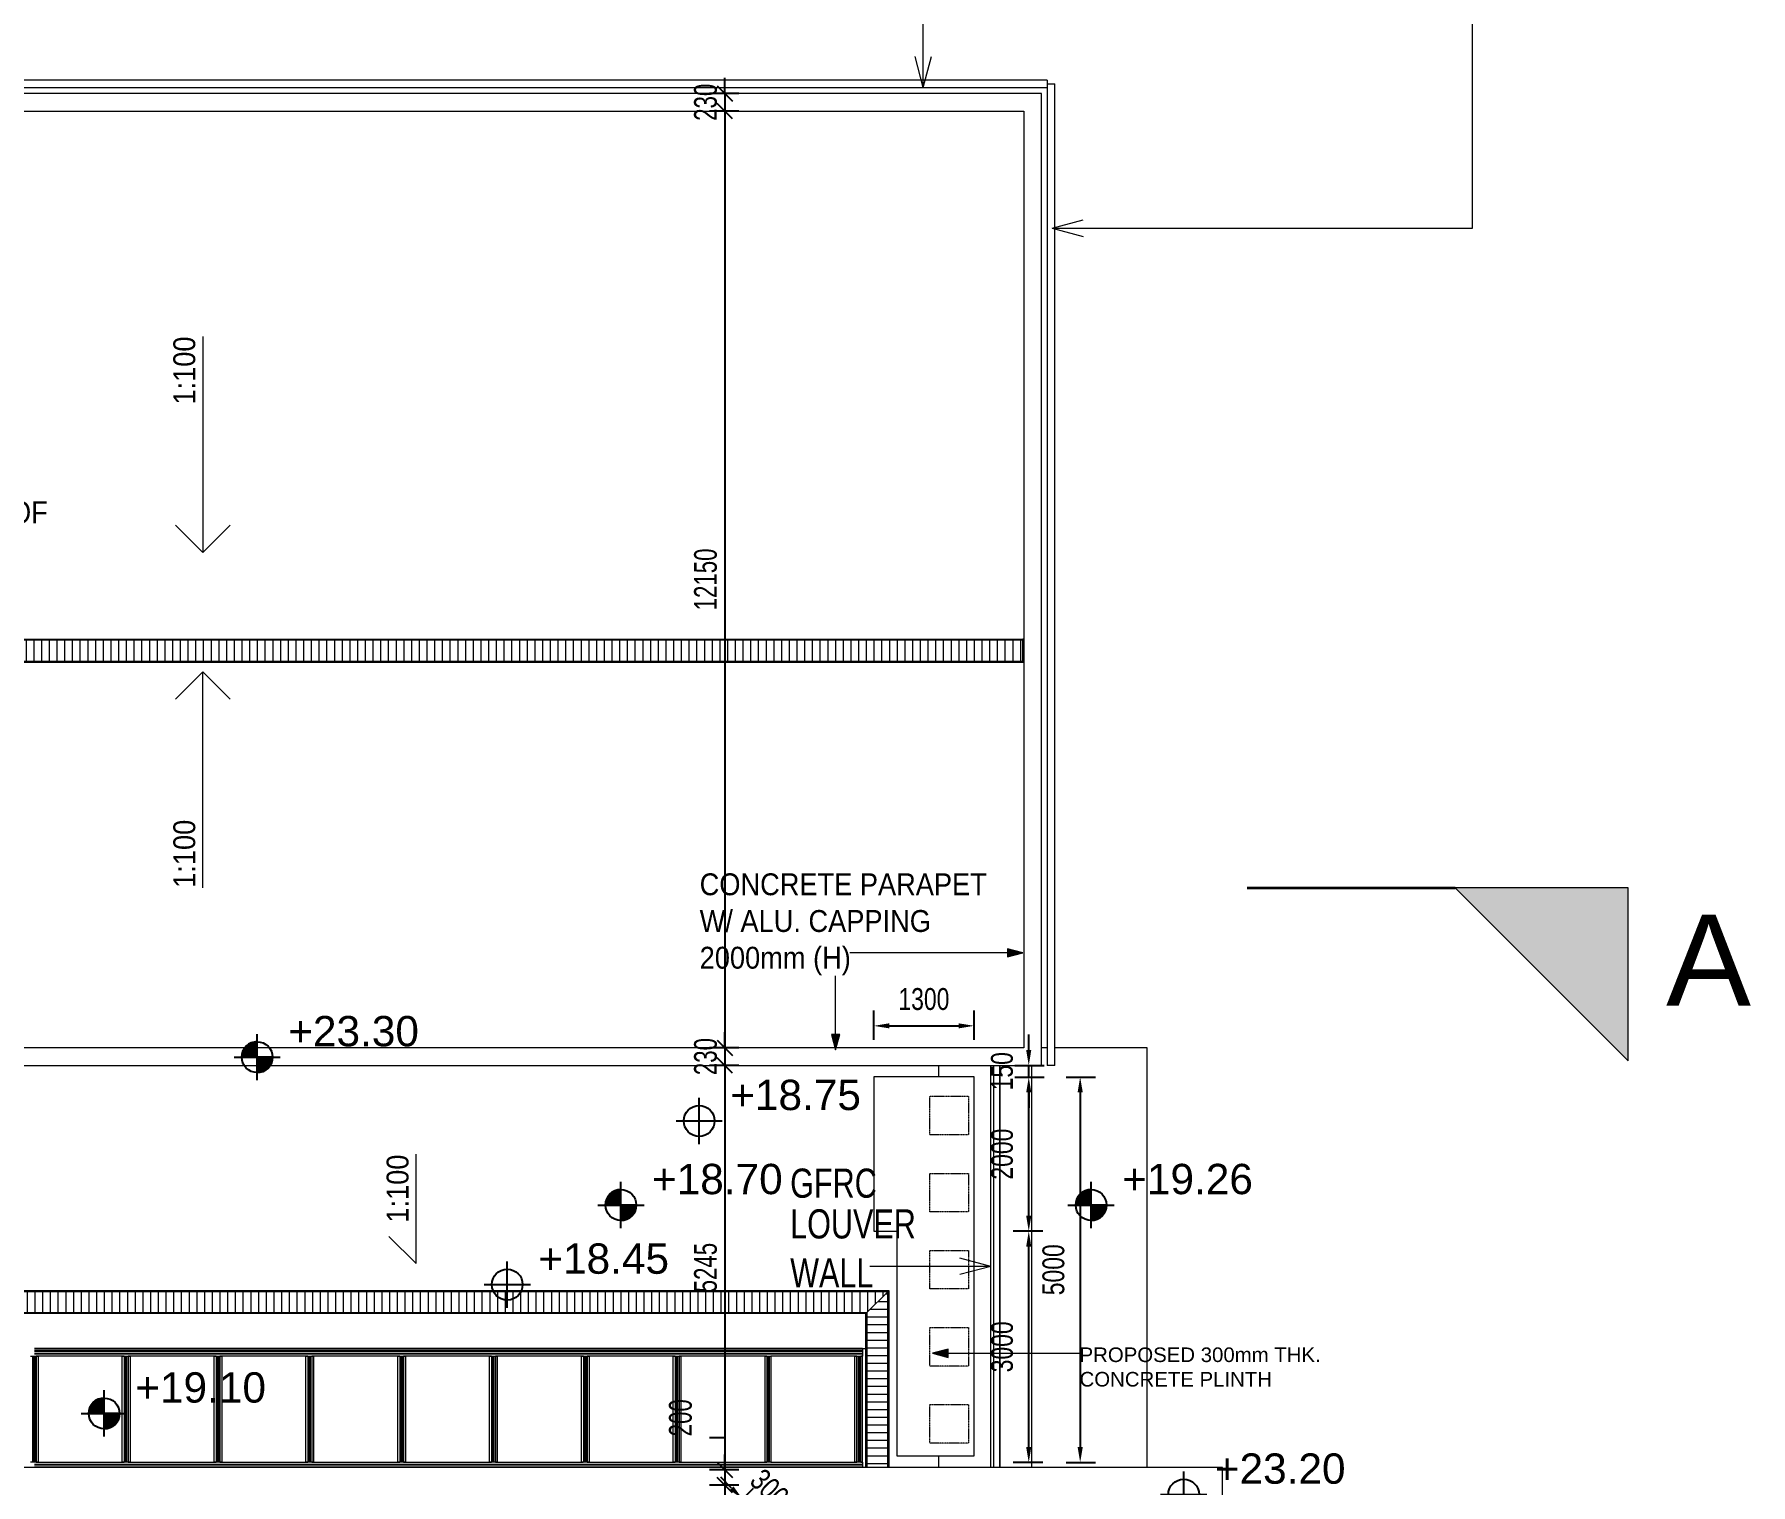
# Model space of a CAD drawing. Header units: millimetres. Extents: x 4021 to 183614, y -11746 to 71065.
# Drawn here: x 73404 to 95669, y 34139 to 52953 of the extents above; entities that cross this region are included whole.
import ezdxf

# ---------------------------------------------------------------- set-up
doc = ezdxf.new("R2010")
doc.units = ezdxf.units.MM
doc.linetypes.add('Hidden 0_6', pattern=[1.2, 0.6, -0.6])
for name, color, linetype, lineweight in [('A-ANNO-DIMS', 211, 'Continuous', 5), ('A-ANNO-NOTE', 131, 'Continuous', 25), ('A-DETL', 90, 'Continuous', 9), ('A-DETL-GENF', 92, 'Continuous', 20), ('A-DETL-THIN', 151, 'Continuous', 9), ('A-DETL-WIDE', 214, 'Continuous', 35), ('A-FLOR', 192, 'Continuous', 9), ('A-GLAZ-CURT', 52, 'Continuous', 20), ('A-GLAZ-CWMG', 51, 'Continuous', 20), ('G-ANNO-TEXT', 231, 'Continuous', 5), ('Q-CASE', 31, 'Continuous', 20), ('S-BEAM', 12, 'Continuous', 20)]:
    doc.layers.add(name, color=color, linetype=linetype, lineweight=lineweight)
doc.styles.add('Arial', font='arial.ttf', dxfattribs={"height": 393.413174})
doc.styles.add('Arial_1', font='arial.ttf', dxfattribs={"height": 1180.239521})
doc.styles.add('Arial_2', font='arial.ttf', dxfattribs={"width": 0.7, "height": 295.05988})
doc.styles.add('Swis721 BT_1', font='swiss.ttf', dxfattribs={"width": 0.89, "height": 283.821263})
doc.styles.add('Swis721 BT_3', font='swiss.ttf', dxfattribs={"width": 0.75, "height": 283.821263})
doc.styles.add('Swis721 BT_5', font='swiss.ttf', dxfattribs={"width": 0.75, "height": 378.428351})
doc.styles.add('Swis721 BT_6', font='swiss.ttf', dxfattribs={"height": 189.214176})
doc.dimstyles.new('DLN_1_5mm', dxfattribs={"dimscale": 304.8, "dimtxt": 300, "dimasz": 0.656168, "dimexe": 0.656168, "dimexo": 0.0625, "dimgap": 0.656168, "dimtad": 1, "dimdec": 0, "dimzin": 0, "dimdsep": 46, "dimtxsty": 'Swis721 BT_3', "dimsah": 1, "dimcen": 0.09, "dimadec": 0, "dimazin": 0, "dimtfac": 1, "dimtdec": 4, "dimtix": 1, "dimtmove": 0, "dimatfit": 3, "dimfxl": 0.656168, "dimfxlon": 1, "dimtvp": 1, "dimtolj": 1, "dimtzin": 0, "dimarcsym": 2})
doc.dimstyles.new('DLN_1_5mm__Left_Text_', dxfattribs={"dimscale": 304.8, "dimtxt": 300, "dimasz": 0.656168, "dimexe": 0.656168, "dimexo": 0.0625, "dimgap": 0.656168, "dimtad": 1, "dimdec": 0, "dimzin": 0, "dimdsep": 46, "dimtxsty": 'Swis721 BT_3', "dimsah": 1, "dimcen": 0.09, "dimadec": 0, "dimazin": 0, "dimtfac": 1, "dimtdec": 4, "dimtix": 1, "dimtmove": 0, "dimatfit": 3, "dimfxl": 0.656168, "dimfxlon": 1, "dimtvp": 1, "dimtolj": 1, "dimtzin": 0, "dimarcsym": 2})
doc.dimstyles.new('Linear_-_1_5mm_Arial', dxfattribs={"dimscale": 304.8, "dimtxt": 300, "dimasz": 0.656168, "dimexe": 0.656168, "dimexo": 0.0625, "dimgap": 0.328084, "dimtad": 1, "dimdec": 0, "dimzin": 0, "dimdsep": 46, "dimtxsty": 'Arial_2', "dimblk1": 'OBLIQUE', "dimblk2": 'OBLIQUE', "dimsah": 1, "dimcen": 0.09, "dimadec": 0, "dimazin": 0, "dimtfac": 1, "dimtdec": 4, "dimtix": 1, "dimtmove": 0, "dimatfit": 3, "dimfxl": 0.656168, "dimfxlon": 1, "dimtvp": 1, "dimtolj": 1, "dimtzin": 0, "dimarcsym": 2})
doc.dimstyles.new('Linear_-_1_5mm_Arial_3', dxfattribs={"dimscale": 304.8, "dimtxt": 300, "dimasz": 0.656168, "dimexe": 0.656168, "dimexo": 0.0625, "dimgap": 0.328084, "dimtad": 1, "dimdec": 0, "dimzin": 0, "dimdsep": 46, "dimtxsty": 'Arial_2', "dimblk1": 'OBLIQUE', "dimblk2": 'OBLIQUE', "dimsah": 1, "dimcen": 0.09, "dimadec": 0, "dimazin": 0, "dimtfac": 1, "dimtdec": 4, "dimtix": 1, "dimtmove": 1, "dimatfit": 3, "dimfxl": 0.656168, "dimfxlon": 1, "dimtvp": 1, "dimtolj": 1, "dimtzin": 0, "dimarcsym": 2})

# ---------------------------------------------------------------- blocks, each defined once
blk = doc.blocks.new('System Panel - _DLN__12_12mm laminated clear glass 3-12654482-Copy of COLOUR_R_F')
at = {"layer": 'A-GLAZ-CURT', "lineweight": 15}
for p, q in [((84049, 35807), (82958, 35807)), ((84049, 34432), (84049, 35807)), ((82958, 34432), (84049, 34432))]:
    blk.add_line(p, q, dxfattribs=at)
blk = doc.blocks.new('Rectangular Mullion - DLN_FRAME-11282504-Copy of COLOUR_R_F')
at = {"layer": 'A-GLAZ-CWMG', "lineweight": 15}
for p, q in [((81742, 34407), (82933, 34407)), ((82933, 34392), (81742, 34392)), ((81742, 34372), (82933, 34372)), ((81767, 34432), (81792, 34432)), ((82883, 34432), (82908, 34432))]:
    blk.add_line(p, q, dxfattribs=at)
blk = doc.blocks.new('Rectangular Mullion - DLN_FRAME-11282505-Copy of COLOUR_R_F')
at = {"layer": 'A-GLAZ-CWMG', "lineweight": 15}
for p, q in [((82933, 34407), (82949, 34407)), ((82949, 34392), (82933, 34392)), ((82933, 34372), (82949, 34372))]:
    blk.add_line(p, q, dxfattribs=at)
blk = doc.blocks.new('Rectangular Mullion - DLN_FRAME-13310545-Copy of COLOUR_R_F')
at = {"layer": 'A-GLAZ-CWMG', "lineweight": 15}
for p, q in [((84049, 35807), (84074, 35807)), ((84074, 35807), (84089, 35807)), ((84074, 34432), (84074, 35807)), ((84089, 35807), (84109, 35807)), ((84089, 35807), (84089, 34432)), ((84109, 35807), (84124, 35807)), ((84109, 34432), (84109, 35807)), ((84124, 35807), (84149, 35807)), ((84124, 34432), (84124, 35807)), ((84149, 34432), (84149, 35807)), ((84074, 34432), (84049, 34432)), ((84089, 34432), (84074, 34432)), ((84109, 34432), (84089, 34432)), ((84124, 34432), (84109, 34432)), ((84149, 34432), (84124, 34432))]:
    blk.add_line(p, q, dxfattribs=at)
blk = doc.blocks.new('Rectangular Mullion - DLN_FRAME-13310546-Copy of COLOUR_R_F')
at = {"layer": 'A-GLAZ-CWMG', "lineweight": 15}
for p, q in [((82949, 34407), (84149, 34407)), ((84149, 34392), (82949, 34392)), ((82949, 34372), (84149, 34372)), ((84049, 34432), (84074, 34432)), ((84124, 34432), (84149, 34432)), ((84149, 34432), (84149, 34407)), ((84149, 34407), (84149, 34392)), ((84149, 34392), (84149, 34372)), ((84149, 34372), (84149, 34362))]:
    blk.add_line(p, q, dxfattribs=at)
blk = doc.blocks.new('Rectangular Mullion - DLN_FRAME-V1-Copy of COLOUR_R_F')
at = {"layer": 'A-GLAZ-CWMG', "lineweight": 15}
for p, q in [((80551, 35907), (79360, 35907)), ((80551, 35882), (79360, 35882)), ((80551, 35867), (79360, 35867)), ((79360, 35847), (80551, 35847)), ((80551, 35832), (79360, 35832)), ((79410, 35807), (79385, 35807)), ((80526, 35807), (80501, 35807))]:
    blk.add_line(p, q, dxfattribs=at)
blk = doc.blocks.new('Rectangular Mullion - DLN_FRAME-11282508-Copy of COLOUR_R_F')
at = {"layer": 'A-GLAZ-CWMG', "lineweight": 15}
for p, q in [((82949, 35907), (82933, 35907)), ((82949, 35882), (82933, 35882)), ((82949, 35867), (82933, 35867)), ((82933, 35847), (82949, 35847)), ((82949, 35832), (82933, 35832))]:
    blk.add_line(p, q, dxfattribs=at)
blk = doc.blocks.new('Rectangular Mullion - DLN_FRAME-13310544-Copy of COLOUR_R_F')
at = {"layer": 'A-GLAZ-CWMG', "lineweight": 15}
for p, q in [((84149, 35907), (82949, 35907)), ((84149, 35882), (82949, 35882)), ((84149, 35867), (82949, 35867)), ((84149, 35907), (84149, 35882)), ((84149, 35882), (84149, 35867)), ((84149, 35867), (84149, 35847)), ((82949, 35847), (84149, 35847)), ((84149, 35832), (82949, 35832)), ((84074, 35807), (84049, 35807)), ((84149, 35807), (84124, 35807)), ((84149, 35847), (84149, 35832)), ((84149, 35832), (84149, 35807))]:
    blk.add_line(p, q, dxfattribs=at)
blk = doc.blocks.new('System Panel - _DLN__12_12mm laminated clear glass 3-12654484-Copy of COLOUR_R_F')
at = {"layer": 'A-GLAZ-CURT', "lineweight": 15}
for p, q in [((82883, 35807), (81792, 35807)), ((81792, 35807), (81792, 34432)), ((82883, 34432), (82883, 35807)), ((81792, 34432), (82883, 34432))]:
    blk.add_line(p, q, dxfattribs=at)
blk = doc.blocks.new('Rectangular Mullion - DLN_FRAME-12654481-Copy of COLOUR_R_F')
at = {"layer": 'A-GLAZ-CWMG', "lineweight": 15}
for p, q in [((81692, 35807), (81717, 35807)), ((81717, 35807), (81732, 35807)), ((81717, 35807), (81717, 34432)), ((81732, 35807), (81752, 35807)), ((81732, 35807), (81732, 34432)), ((81752, 35807), (81767, 35807)), ((81752, 34432), (81752, 35807)), ((81767, 35807), (81792, 35807)), ((81767, 35807), (81767, 34432)), ((81717, 34432), (81692, 34432)), ((81732, 34432), (81717, 34432)), ((81752, 34432), (81732, 34432)), ((81767, 34432), (81752, 34432)), ((81792, 34432), (81767, 34432))]:
    blk.add_line(p, q, dxfattribs=at)
blk = doc.blocks.new('Rectangular Mullion - DLN_FRAME-V2-Copy of COLOUR_R_F')
at = {"layer": 'A-GLAZ-CWMG', "lineweight": 15}
for p, q in [((82883, 35807), (82908, 35807)), ((82908, 35807), (82923, 35807)), ((82908, 35807), (82908, 34432)), ((82923, 35807), (82943, 35807)), ((82923, 35807), (82923, 34432)), ((82943, 35807), (82958, 35807)), ((82943, 34432), (82943, 35807)), ((82958, 35807), (82958, 34432)), ((82908, 34432), (82883, 34432)), ((82923, 34432), (82908, 34432)), ((82943, 34432), (82923, 34432)), ((82958, 34432), (82943, 34432))]:
    blk.add_line(p, q, dxfattribs=at)
blk = doc.blocks.new('DLN-Surface Channel-L1 - 300x200 _WD_-16641021-Copy of COLOUR_R_F')
at = {"layer": 'Q-CASE', "lineweight": 9}
h = blk.add_hatch(dxfattribs=at)
h.set_pattern_fill('FP_1', color=256, style=0, pattern_type=2)
h.set_pattern_definition([(270, (15, 0), (-100, -6e-15), [])])
h.paths.add_polyline_path([(-20290, 15), (15, 15), (285, 285), (-20290, 285)], flags=0)
h = blk.add_hatch(dxfattribs=at)
h.set_pattern_fill('FP_2', color=256, style=0, pattern_type=2)
h.set_pattern_definition([(0, (0, -85), (0, -100), [])])
h.paths.add_polyline_path([(285, -1995), (285, 285), (15, 15), (15, -1995)], flags=0)
at = {"layer": 'Q-CASE'}
for p, q in [((-20290, 300), (-20300, 300)), ((-20290, 300), (-20290, 0)), ((-20290, 290), (-20290, 300)), ((-20290, 300), (300, 300)), ((-20290, 290), (290, 290)), ((285, 285), (-20290, 285)), ((-20290, 285), (-20290, 15)), ((15, 15), (285, 285)), ((285, 285), (15, 15)), ((285, -1995), (285, 285)), ((290, 290), (290, -1995)), ((300, -1995), (300, 300)), ((-20300, 0), (-20290, 0)), ((-20290, 15), (15, 15)), ((-20290, 0), (-20290, 10)), ((-20290, 10), (10, 10)), ((0, 0), (-20290, 0)), ((0, -1995), (0, 0)), ((10, -1995), (10, 10)), ((15, 15), (15, -1995))]:
    blk.add_line(p, q, dxfattribs=at)
blk = doc.blocks.new('DLN-Surface Channel-S1 - 300x150 _WD_-10711974-Copy of COLOUR_R_F')
at = {"layer": 'Q-CASE', "lineweight": 9}
h = blk.add_hatch(dxfattribs=at)
h.set_pattern_fill('FP_3', color=256, style=0, pattern_type=2)
h.set_pattern_definition([(270, (0, 609.6), (100, 6e-15), [])])
h.paths.add_polyline_path([(-11440, -135), (11440, -135), (11440, 135), (-11440, 135)], flags=0)
at = {"layer": 'Q-CASE'}
for p, q in [((-11440, 150), (11440, 150)), ((-11440, 140), (11440, 140)), ((11440, 135), (-11440, 135)), ((11440, -150), (11440, 150)), ((11450, 150), (11440, 150)), ((11440, 150), (11440, 140)), ((11440, 135), (11440, -135)), ((-11440, -135), (11440, -135)), ((11440, -140), (-11440, -140)), ((-11440, -150), (11440, -150)), ((11440, -140), (11440, -150)), ((11440, -150), (11450, -150))]:
    blk.add_line(p, q, dxfattribs=at)
blk = doc.blocks.new('CISC HS Pipe Shapes - HA 98x4_8-12447837-Copy of COLOUR_R_F')
at = {"layer": 'S-BEAM'}
for p, q in [((11677.7, 49), (-11727, 49)), ((11677.7, 49), (11677.7, -49)), ((-11727, -49), (11677.7, -49))]:
    blk.add_line(p, q, dxfattribs=at)
blk = doc.blocks.new('CISC HS Pipe Shapes - HA 98x4_8-12447809-Copy of COLOUR_R_F')
at = {"layer": 'S-BEAM'}
for p, q in [((6367, 49), (-6367, 49)), ((-6367, -49), (-6367, 49)), ((6367, 49), (6367, -49)), ((-6367, -49), (6367, -49))]:
    blk.add_line(p, q, dxfattribs=at)
blk = doc.blocks.new('Rectangular Mullion - DLN_8 x 75mm _WD_-12654422-Copy of COLOUR_R_F')
at = {"layer": 'A-GLAZ-CWMG'}
for p, q in [((85852, 34362), (85852, 39577)), ((85927, 39577), (85927, 34362))]:
    blk.add_line(p, q, dxfattribs=at)
blk = doc.blocks.new('Rectangular Mullion - EW3b-12654424-Copy of COLOUR_R_F')
at = {"layer": 'A-GLAZ-CWMG'}
for p, q in [((85807, 39577), (85807, 34362)), ((85927, 34362), (85927, 39577))]:
    blk.add_line(p, q, dxfattribs=at)
blk = doc.blocks.new('DLN_Slab Level Mark - FFL-2mm_Type 2-2670450-Copy of COLOUR_R_F')
at = {"layer": 'A-ANNO-NOTE', "lineweight": 5}
h = blk.add_hatch(color=256, dxfattribs=at)
edge = h.paths.add_edge_path(flags=0)
edge.add_arc((0, 0), 1, 180, 270, ccw=False)
edge.add_line((-1, 0), (0, 0))
edge.add_line((0, 0), (0, -1))
h = blk.add_hatch(color=256, dxfattribs=at)
edge = h.paths.add_edge_path(flags=0)
edge.add_arc((0, 0), 1, 0, 90, ccw=False)
edge.add_line((1, 0), (0, 0))
edge.add_line((0, 0), (0, 1))
at = {"layer": 'A-ANNO-NOTE'}
for p, q in [((0, 1.5), (0, -1.5)), ((0, 0), (-1, 0)), ((0, 1), (0, 0)), ((0, -1), (0, 0)), ((0, 0), (1, 0)), ((-1.5, 0), (1.5, 0))]:
    blk.add_line(p, q, dxfattribs=at)
blk.add_circle((0, 0), 1, dxfattribs=at)
for start, end in [(180, 270), (360, 90)]:
    blk.add_arc((0, 0), 1, start, end, dxfattribs=at)
blk = doc.blocks.new('DLN_Slab Level Mark - SSL-2mm_Type 2-2670448-Copy of COLOUR_R_F')
at = {"layer": 'A-ANNO-NOTE'}
for p, q in [((0, 1.5), (0, -1.5)), ((-1.5, 0), (1.5, 0))]:
    blk.add_line(p, q, dxfattribs=at)
blk.add_circle((0, 0), 1, dxfattribs=at)
blk = doc.blocks.new('_Oblique')
at = {"color": 0, "linetype": 'ByBlock', "lineweight": -2}
blk.add_line((-0.5, -0.5), (0.5, 0.5), dxfattribs=at)
blk = doc.blocks.new('DIMBLOCK58-Copy of COLOUR_R_F')
at = {"layer": 'A-ANNO-DIMS', "color": 0, "lineweight": -2, "transparency": 16777216}
for p, q in [((82363, 52187), (82363, 52387)), ((82544, 52187), (82163, 52187)), ((82363, 52187), (82363, 51957)), ((82544, 51957), (82163, 51957)), ((82363, 51957), (82363, 51757))]:
    blk.add_line(p, q, dxfattribs=at)
at = {"layer": 'Defpoints', "color": 0, "transparency": 16777216}
for p in [(82563, 52187), (82363, 51957), (82563, 51957)]:
    blk.add_point(p, dxfattribs=at)
at = {"layer": 'A-ANNO-DIMS', "color": 0, "lineweight": -2, "transparency": 16777216, "xscale": 200, "yscale": 200, "zscale": 200}
for p, rotation in [((82363, 52187), 270), ((82363, 51957), 90)]:
    blk.add_blockref('_Oblique', p, dxfattribs=dict(at, rotation=rotation))
at = {"layer": 'A-ANNO-DIMS', "color": 0, "transparency": 16777216, "insert": (82112, 52072), "char_height": 295.1, "width": 564.92, "attachment_point": 5, "rotation": 90, "style": 'Arial_2'}
blk.add_mtext('\\A1;230', dxfattribs=at)
blk = doc.blocks.new('DIMBLOCK59-Copy of COLOUR_R_F')
at = {"layer": 'A-ANNO-DIMS', "color": 0, "lineweight": -2, "transparency": 16777216}
for p, q in [((82544, 51957), (82163, 51957)), ((82363, 51957), (82363, 39807)), ((82544, 39807), (82163, 39807))]:
    blk.add_line(p, q, dxfattribs=at)
at = {"layer": 'Defpoints', "color": 0, "transparency": 16777216}
for p in [(82563, 51957), (82363, 39807), (82563, 39807)]:
    blk.add_point(p, dxfattribs=at)
at = {"layer": 'A-ANNO-DIMS', "color": 0, "lineweight": -2, "transparency": 16777216, "xscale": 200, "yscale": 200, "zscale": 200}
for p, rotation in [((82363, 51957), 90), ((82363, 39807), 270)]:
    blk.add_blockref('_Oblique', p, dxfattribs=dict(at, rotation=rotation))
at = {"layer": 'A-ANNO-DIMS', "color": 0, "transparency": 16777216, "insert": (82112, 45882), "char_height": 295.1, "width": 941.54, "attachment_point": 5, "rotation": 90, "style": 'Arial_2'}
blk.add_mtext('\\A1;12150', dxfattribs=at)
blk = doc.blocks.new('DIMBLOCK60-Copy of COLOUR_R_F')
at = {"layer": 'A-ANNO-DIMS', "color": 0, "lineweight": -2, "transparency": 16777216}
for p, q in [((82363, 39807), (82363, 40007)), ((82544, 39807), (82163, 39807)), ((82363, 39807), (82363, 39577)), ((82544, 39577), (82163, 39577)), ((82363, 39577), (82363, 39377))]:
    blk.add_line(p, q, dxfattribs=at)
at = {"layer": 'Defpoints', "color": 0, "transparency": 16777216}
for p in [(82563, 39807), (82363, 39577), (82563, 39577)]:
    blk.add_point(p, dxfattribs=at)
at = {"layer": 'A-ANNO-DIMS', "color": 0, "lineweight": -2, "transparency": 16777216, "xscale": 200, "yscale": 200, "zscale": 200}
for p, rotation in [((82363, 39807), 270), ((82363, 39577), 90)]:
    blk.add_blockref('_Oblique', p, dxfattribs=dict(at, rotation=rotation))
at = {"layer": 'A-ANNO-DIMS', "color": 0, "transparency": 16777216, "insert": (82112, 39692), "char_height": 295.1, "width": 564.92, "attachment_point": 5, "rotation": 90, "style": 'Arial_2'}
blk.add_mtext('\\A1;230', dxfattribs=at)
blk = doc.blocks.new('DIMBLOCK61-Copy of COLOUR_R_F')
at = {"layer": 'A-ANNO-DIMS', "color": 0, "lineweight": -2, "transparency": 16777216}
for p, q in [((82544, 39577), (82163, 39577)), ((82363, 39577), (82363, 34332)), ((82544, 34332), (82163, 34332))]:
    blk.add_line(p, q, dxfattribs=at)
at = {"layer": 'Defpoints', "color": 0, "transparency": 16777216}
for p in [(82563, 39577), (82363, 34332), (82563, 34332)]:
    blk.add_point(p, dxfattribs=at)
at = {"layer": 'A-ANNO-DIMS', "color": 0, "lineweight": -2, "transparency": 16777216, "xscale": 200, "yscale": 200, "zscale": 200}
for p, rotation in [((82363, 39577), 90), ((82363, 34332), 270)]:
    blk.add_blockref('_Oblique', p, dxfattribs=dict(at, rotation=rotation))
at = {"layer": 'A-ANNO-DIMS', "color": 0, "transparency": 16777216, "insert": (82112, 36955), "char_height": 295.1, "width": 753.23, "attachment_point": 5, "rotation": 90, "style": 'Arial_2'}
blk.add_mtext('\\A1;5245', dxfattribs=at)
blk = doc.blocks.new('DIMBLOCK62-Copy of COLOUR_R_F')
at = {"layer": 'A-ANNO-DIMS', "color": 0, "lineweight": -2, "transparency": 16777216}
for p, q in [((82163, 34752), (82363, 34752)), ((82363, 34752), (82363, 34732)), ((82363, 34332), (82363, 34532)), ((82544, 34332), (82163, 34332)), ((82363, 34332), (82363, 34132)), ((82544, 34132), (82163, 34132)), ((82363, 34132), (82363, 33932))]:
    blk.add_line(p, q, dxfattribs=at)
at = {"layer": 'Defpoints', "color": 0, "transparency": 16777216}
for p in [(82563, 34332), (82363, 34132), (82563, 34132)]:
    blk.add_point(p, dxfattribs=at)
at = {"layer": 'A-ANNO-DIMS', "color": 0, "lineweight": -2, "transparency": 16777216, "xscale": 200, "yscale": 200, "zscale": 200}
for p, rotation in [((82363, 34332), 270), ((82363, 34132), 90)]:
    blk.add_blockref('_Oblique', p, dxfattribs=dict(at, rotation=rotation))
at = {"layer": 'A-ANNO-DIMS', "color": 0, "transparency": 16777216, "insert": (81637, 34766), "char_height": 295.1, "width": 564.92, "attachment_point": 1, "rotation": 90, "line_spacing_factor": 0.938532, "style": 'Arial_2'}
blk.add_mtext('\\A1;200', dxfattribs=at)
blk = doc.blocks.new('DIMBLOCK63-Copy of COLOUR_R_F')
at = {"layer": 'A-ANNO-DIMS', "color": 0, "lineweight": -2, "transparency": 16777216}
for p, q in [((82544, 34132), (82163, 34132)), ((82363, 34132), (82363, 7907)), ((82544, 7907), (82163, 7907))]:
    blk.add_line(p, q, dxfattribs=at)
at = {"layer": 'Defpoints', "color": 0, "transparency": 16777216}
for p in [(82563, 34132), (82363, 7907), (82563, 7907)]:
    blk.add_point(p, dxfattribs=at)
at = {"layer": 'A-ANNO-DIMS', "color": 0, "lineweight": -2, "transparency": 16777216, "xscale": 200, "yscale": 200, "zscale": 200}
for p, rotation in [((82363, 34132), 90), ((82363, 7907), 270)]:
    blk.add_blockref('_Oblique', p, dxfattribs=dict(at, rotation=rotation))
at = {"layer": 'A-ANNO-DIMS', "color": 0, "transparency": 16777216, "insert": (82112, 21020), "char_height": 295.1, "width": 941.54, "attachment_point": 5, "rotation": 90, "style": 'Arial_2'}
blk.add_mtext('\\A1;26225', dxfattribs=at)
blk = doc.blocks.new('DIMBLOCK98-Copy of COLOUR_R_F')
at = {"layer": 'A-ANNO-DIMS', "color": 0, "lineweight": -2, "transparency": 16777216}
for p, q in [((82449, 34095), (82308, 34236)), ((82463, 33825), (82732, 34095)), ((82803, 33741), (82591, 33953)), ((82675, 33613), (82944, 33883)), ((82944, 33600), (83086, 33458))]:
    blk.add_line(p, q, dxfattribs=at)
at = {"layer": 'A-ANNO-DIMS', "color": 0, "transparency": 16777216}
for points in [[(82473, 34118), (82426, 34071), (82591, 33953)], [(82968, 33623), (82921, 33576), (82803, 33741)]]:
    blk.add_solid(points, dxfattribs=at)
at = {"layer": 'Defpoints', "color": 0, "transparency": 16777216}
for p in [(82591, 33953), (82449, 33812), (82662, 33600)]:
    blk.add_point(p, dxfattribs=at)
at = {"layer": 'A-ANNO-DIMS', "color": 0, "transparency": 16777216, "insert": (82942, 34092), "char_height": 283.8, "width": 565.71, "attachment_point": 5, "rotation": 315, "style": 'Swis721 BT_3'}
blk.add_mtext('\\A1;300', dxfattribs=at)
blk = doc.blocks.new('DIMBLOCK135-Copy of COLOUR_R_F')
at = {"layer": 'A-ANNO-DIMS', "color": 0, "lineweight": -2, "transparency": 16777216}
for p, q in [((84294, 39910), (84294, 40291)), ((84494, 40091), (85394, 40091)), ((85594, 39910), (85594, 40291))]:
    blk.add_line(p, q, dxfattribs=at)
at = {"layer": 'A-ANNO-DIMS', "color": 0, "transparency": 16777216}
for points in [[(84494, 40124), (84494, 40058), (84294, 40091)], [(85394, 40124), (85394, 40058), (85594, 40091)]]:
    blk.add_solid(points, dxfattribs=at)
at = {"layer": 'Defpoints', "color": 0, "transparency": 16777216}
for p in [(85594, 40091), (84294, 39891), (85594, 39891)]:
    blk.add_point(p, dxfattribs=at)
at = {"layer": 'A-ANNO-DIMS', "color": 0, "transparency": 16777216, "insert": (84944, 40437), "char_height": 283.8, "width": 754.29, "attachment_point": 5, "style": 'Swis721 BT_3'}
blk.add_mtext('\\A1;1300', dxfattribs=at)
blk = doc.blocks.new('DIMBLOCK136-Copy of COLOUR_R_F')
at = {"layer": 'A-ANNO-DIMS', "color": 0, "lineweight": -2, "transparency": 16777216}
for p, q in [((86485, 37427), (86104, 37427)), ((86304, 34627), (86304, 37227)), ((86485, 34427), (86104, 34427))]:
    blk.add_line(p, q, dxfattribs=at)
at = {"layer": 'A-ANNO-DIMS', "color": 0, "transparency": 16777216}
for points in [[(86271, 37227), (86337, 37227), (86304, 37427)], [(86271, 34627), (86337, 34627), (86304, 34427)]]:
    blk.add_solid(points, dxfattribs=at)
at = {"layer": 'Defpoints', "color": 0, "transparency": 16777216}
for p in [(86304, 37427), (86504, 37427), (86504, 34427)]:
    blk.add_point(p, dxfattribs=at)
at = {"layer": 'A-ANNO-DIMS', "color": 0, "transparency": 16777216, "insert": (85958, 35927), "char_height": 283.8, "width": 754.29, "attachment_point": 5, "rotation": 90, "style": 'Swis721 BT_3'}
blk.add_mtext('\\A1;3000', dxfattribs=at)
blk = doc.blocks.new('DIMBLOCK137-Copy of COLOUR_R_F')
at = {"layer": 'A-ANNO-DIMS', "color": 0, "lineweight": -2, "transparency": 16777216}
for p, q in [((86123, 39427), (86504, 39427)), ((86304, 37627), (86304, 39227)), ((86485, 37427), (86104, 37427))]:
    blk.add_line(p, q, dxfattribs=at)
at = {"layer": 'A-ANNO-DIMS', "color": 0, "transparency": 16777216}
for points in [[(86271, 39227), (86337, 39227), (86304, 39427)], [(86271, 37627), (86337, 37627), (86304, 37427)]]:
    blk.add_solid(points, dxfattribs=at)
at = {"layer": 'Defpoints', "color": 0, "transparency": 16777216}
for p in [(86104, 39427), (86304, 39427), (86504, 37427)]:
    blk.add_point(p, dxfattribs=at)
at = {"layer": 'A-ANNO-DIMS', "color": 0, "transparency": 16777216, "insert": (85958, 38427), "char_height": 283.8, "width": 754.29, "attachment_point": 5, "rotation": 90, "style": 'Swis721 BT_3'}
blk.add_mtext('\\A1;2000', dxfattribs=at)
blk = doc.blocks.new('DIMBLOCK138-Copy of COLOUR_R_F')
at = {"layer": 'A-ANNO-DIMS', "color": 0, "lineweight": -2, "transparency": 16777216}
for p, q in [((86304, 39777), (86304, 39977)), ((86123, 39577), (86504, 39577)), ((86123, 39427), (86504, 39427)), ((86304, 39427), (86304, 39577)), ((86304, 39227), (86304, 39027))]:
    blk.add_line(p, q, dxfattribs=at)
at = {"layer": 'A-ANNO-DIMS', "color": 0, "transparency": 16777216}
for points in [[(86271, 39777), (86337, 39777), (86304, 39577)], [(86271, 39227), (86337, 39227), (86304, 39427)]]:
    blk.add_solid(points, dxfattribs=at)
at = {"layer": 'Defpoints', "color": 0, "transparency": 16777216}
for p in [(86104, 39577), (86104, 39427), (86304, 39577)]:
    blk.add_point(p, dxfattribs=at)
at = {"layer": 'A-ANNO-DIMS', "color": 0, "transparency": 16777216, "insert": (85958, 39502), "char_height": 283.8, "width": 565.71, "attachment_point": 5, "rotation": 90, "style": 'Swis721 BT_3'}
blk.add_mtext('\\A1;150', dxfattribs=at)
blk = doc.blocks.new('DIMBLOCK139-Copy of COLOUR_R_F')
at = {"layer": 'A-ANNO-DIMS', "color": 0, "lineweight": -2, "transparency": 16777216}
for p, q in [((86790, 39427), (87171, 39427)), ((86971, 39227), (86971, 34627)), ((86790, 34427), (87171, 34427))]:
    blk.add_line(p, q, dxfattribs=at)
at = {"layer": 'A-ANNO-DIMS', "color": 0, "transparency": 16777216}
for points in [[(86938, 39227), (87005, 39227), (86971, 39427)], [(86938, 34627), (87005, 34627), (86971, 34427)]]:
    blk.add_solid(points, dxfattribs=at)
at = {"layer": 'Defpoints', "color": 0, "transparency": 16777216}
for p in [(86771, 39427), (86771, 34427), (86971, 34427)]:
    blk.add_point(p, dxfattribs=at)
at = {"layer": 'A-ANNO-DIMS', "color": 0, "transparency": 16777216, "insert": (86625, 36927), "char_height": 283.8, "width": 754.29, "attachment_point": 5, "rotation": 90, "style": 'Swis721 BT_3'}
blk.add_mtext('\\A1;5000', dxfattribs=at)

msp = doc.modelspace()

# ---------------------------------------------------------------- hatches: boundary and pattern name
at = {"layer": 'A-DETL-GENF'}
h = msp.add_hatch(color=7, dxfattribs=at)
h.paths.add_polyline_path([(63966.4, -544), (61723, 1699.3), (61723, -544), (62930, -544)], flags=0)
h.paths.add_polyline_path([(94079.9, 12764.6), (94079.9, 15008), (91836.6, 15008)], flags=0)
h.paths.add_polyline_path([(28598.7, 12764.6), (30842, 15008), (28598.7, 15008)], flags=0)
h.paths.add_polyline_path([(94079.9, 39639.1), (94079.9, 41882.5), (91836.6, 41882.5)], flags=0)
h.paths.add_polyline_path([(28598.7, 39639.1), (30842, 41882.5), (28598.7, 41882.5)], flags=0)
h.paths.add_polyline_path([(61723, 52831), (63966.4, 55074.4), (61723, 55074.4)], flags=0)
at = {"layer": 'G-ANNO-TEXT'}
for points in [[(86227.7, 41037.9), (86027.7, 41091.4), (86027.7, 40984.3)], [(83799.1, 39777.8), (83852.7, 39977.8), (83745.5, 39977.8)], [(85057.1, 35843.7), (85257.1, 35790.1), (85257.1, 35897.3)]]:
    msp.add_hatch(color=130, dxfattribs=at).paths.add_polyline_path(points, flags=0)

# ---------------------------------------------------------------- linework, layer by layer
at = {"layer": 'A-DETL', "linetype": 'Hidden 0_6'}
for p, q in [((85021.1, 39177.5), (85521.1, 39177.5)), ((85021.1, 38677.5), (85021.1, 39177.5)), ((85521.1, 39177.5), (85521.1, 38677.5)), ((85521.1, 38677.5), (85021.1, 38677.5)), ((85021.1, 38177.5), (85521.1, 38177.5)), ((85021.1, 37677.5), (85021.1, 38177.5)), ((85521.1, 38177.5), (85521.1, 37677.5)), ((85521.1, 37677.5), (85021.1, 37677.5)), ((85021.1, 37177.5), (85521.1, 37177.5)), ((85021.1, 36677.5), (85021.1, 37177.5)), ((85521.1, 37177.5), (85521.1, 36677.5)), ((85521.1, 36677.5), (85021.1, 36677.5)), ((85021.1, 36177.5), (85521.1, 36177.5)), ((85021.1, 35677.5), (85021.1, 36177.5)), ((85521.1, 36177.5), (85521.1, 35677.5)), ((85521.1, 35677.5), (85021.1, 35677.5)), ((85021.1, 35177.5), (85521.1, 35177.5)), ((85021.1, 34677.5), (85021.1, 35177.5)), ((85521.1, 35177.5), (85521.1, 34677.5)), ((85521.1, 34677.5), (85021.1, 34677.5))]:
    msp.add_line(p, q, dxfattribs=at)
at = {"layer": 'A-DETL-THIN'}
for p, q in [((75589.3, 49032.5), (75589.3, 46232.5)), ((75589.3, 46232.5), (75235.7, 46586)), ((75589.3, 46232.5), (75942.8, 46586)), ((75589.3, 44682.5), (75235.7, 44328.9)), ((75589.3, 41882.5), (75589.3, 44682.5)), ((75589.3, 44682.5), (75942.8, 44328.9)), ((94079.9, 41882.5), (91836.6, 41882.5)), ((91836.6, 41882.5), (94079.9, 39639.1)), ((94079.9, 39639.1), (94079.9, 41882.5)), ((78358, 37006.1), (78358, 38426.1)), ((86379.3, 37427.5), (86479.3, 37427.5)), ((78358, 37006.1), (78004.4, 37359.6)), ((86344.1, 34427.5), (86384.1, 34427.5))]:
    msp.add_line(p, q, dxfattribs=at)
at = {"layer": 'A-DETL-WIDE'}
msp.add_line((89136.6, 41882.5), (91836.6, 41882.5), dxfattribs=at)
at = {"layer": 'A-FLOR'}
for p, q in [((86469.3, 52187.5), (63109.3, 52187.5)), ((86469.3, 39577.5), (86469.3, 52187.5)), ((63339.3, 51957.5), (86239.3, 51957.5)), ((86239.3, 51957.5), (86239.3, 39807.5)), ((63339.3, 45107.5), (86239.3, 45107.5)), ((86239.3, 44807.5), (63339.3, 44807.5)), ((86239.3, 39807.5), (63689.3, 39807.5)), ((63919.3, 39577.5), (86469.3, 39577.5)), ((85594.3, 39427.5), (84294.3, 39427.5)), ((84294.3, 39427.5), (84294.3, 37427.5)), ((85139.1, 39427.5), (85139.1, 39577.5)), ((85594.3, 34512.5), (85594.3, 39427.5)), ((84294.3, 37427.5), (84594.3, 37427.5)), ((84594.3, 37427.5), (84594.3, 34512.5)), ((63889.3, 36657.5), (84489.3, 36657.5)), ((84489.3, 36657.5), (84489.3, 34362.5)), ((84189.3, 36357.5), (63889.3, 36357.5)), ((84189.3, 35907.5), (84189.3, 36357.5)), ((84149.3, 35907.5), (84189.3, 35907.5)), ((84594.3, 34512.5), (85594.3, 34512.5)), ((85139.1, 34362.5), (85139.1, 34512.5)), ((88819.3, 34362.5), (64189.3, 34362.5)), ((88819.3, 7677.5), (88819.3, 34362.5))]:
    msp.add_line(p, q, dxfattribs=at)
at = {"layer": 'A-FLOR', "lineweight": 15}
for p, q in [((86544.4, 39807.5), (86469.3, 39807.5)), ((87839.3, 39807.5), (86642.4, 39807.5)), ((87839.3, 34362.5), (87839.3, 39807.5)), ((86339.3, 39577.5), (86339.3, 34362.5))]:
    msp.add_line(p, q, dxfattribs=at)
at = {"layer": 'G-ANNO-TEXT', "color": 130}
for p, q in [((84936.1, 52264), (84936.1, 54800.4)), ((92060, 50439.3), (92060, 53810.6)), ((84936.1, 52264), (84828.9, 52664)), ((84936.1, 52264), (85043.2, 52664)), ((86607.8, 50439.3), (87007.8, 50546.5)), ((86607.8, 50439.3), (87007.8, 50332.1)), ((86607.8, 50439.3), (92060, 50439.3)), ((85563.1, 41037.9), (83985.1, 41037.9)), ((86227.7, 41037.9), (85563.1, 41037.9)), ((86227.7, 41037.9), (86027.7, 41091.4)), ((86027.7, 41091.4), (86027.7, 40984.3)), ((86027.7, 40984.3), (86227.7, 41037.9)), ((83799.1, 39777.8), (83799.1, 40737.9)), ((83852.7, 39977.8), (83745.5, 39977.8)), ((83745.5, 39977.8), (83799.1, 39777.8)), ((83799.1, 39777.8), (83852.7, 39977.8)), ((84757.1, 36971.2), (84241.1, 36971.2)), ((85812, 36971.2), (84757.1, 36971.2)), ((85812, 36971.2), (85412, 37078.4)), ((85812, 36971.2), (85412, 36864)), ((85257.1, 35897.3), (85057.1, 35843.7)), ((85257.1, 35790.1), (85257.1, 35897.3)), ((85057.1, 35843.7), (85257.1, 35790.1)), ((85057.1, 35843.7), (86963.3, 35843.7))]:
    msp.add_line(p, q, dxfattribs=at)

# ---------------------------------------------------------------- block references
at = {"layer": 'A-ANNO-NOTE'}
for name, p, xscale, yscale, zscale, rotation in [('DLN_Slab Level Mark - FFL-2mm_Type 2-2670450-Copy of COLOUR_R_F', (76294.3, 39685), 200, 200, 200, 89.99999999999959), ('DLN_Slab Level Mark - SSL-2mm_Type 2-2670448-Copy of COLOUR_R_F', (82028.1, 38857.5), 200.0000000000001, 200.0000000000001, 200.0000000000001, 89.99999999999935), ('DLN_Slab Level Mark - FFL-2mm_Type 2-2670450-Copy of COLOUR_R_F', (81013, 37766.8), 200.0000000000001, 200.0000000000001, 200.0000000000001, 89.99999999999935), ('DLN_Slab Level Mark - FFL-2mm_Type 2-2670450-Copy of COLOUR_R_F', (87113, 37766.8), 200, 200, 200, 89.99999999999945), ('DLN_Slab Level Mark - SSL-2mm_Type 2-2670448-Copy of COLOUR_R_F', (79538.5, 36734.4), 200.0000000000001, 200.0000000000001, 200.0000000000001, 89.99999999999935), ('DLN_Slab Level Mark - FFL-2mm_Type 2-2670450-Copy of COLOUR_R_F', (74310, 35063), 200, 200, 200, 90.00000000000001), ('DLN_Slab Level Mark - SSL-2mm_Type 2-2670448-Copy of COLOUR_R_F', (88314.9, 34010.5), 200, 200, 200, 89.99999999999987)]:
    msp.add_blockref(name, p, dxfattribs=dict(at, xscale=xscale, yscale=yscale, zscale=zscale, rotation=rotation))
at = {"layer": 'A-GLAZ-CURT', "lineweight": 15}
for name, p in [('System Panel - _DLN__12_12mm laminated clear glass 3-12654484-Copy of COLOUR_R_F', (-8338.2, 0)), ('System Panel - _DLN__12_12mm laminated clear glass 3-12654484-Copy of COLOUR_R_F', (-7147.1, 0)), ('System Panel - _DLN__12_12mm laminated clear glass 3-12654484-Copy of COLOUR_R_F', (-5955.9, 0)), ('System Panel - _DLN__12_12mm laminated clear glass 3-12654484-Copy of COLOUR_R_F', (-4764.7, 0)), ('System Panel - _DLN__12_12mm laminated clear glass 3-12654484-Copy of COLOUR_R_F', (-3573.5, 0)), ('System Panel - _DLN__12_12mm laminated clear glass 3-12654484-Copy of COLOUR_R_F', (-2382.4, 0)), ('System Panel - _DLN__12_12mm laminated clear glass 3-12654484-Copy of COLOUR_R_F', (-1191.2, 0)), ('System Panel - _DLN__12_12mm laminated clear glass 3-12654484-Copy of COLOUR_R_F', (0, 0)), ('System Panel - _DLN__12_12mm laminated clear glass 3-12654482-Copy of COLOUR_R_F', (0, 0))]:
    msp.add_blockref(name, p, dxfattribs=at)
at = {"layer": 'A-GLAZ-CWMG'}
for name in ['Rectangular Mullion - EW3b-12654424-Copy of COLOUR_R_F', 'Rectangular Mullion - DLN_8 x 75mm _WD_-12654422-Copy of COLOUR_R_F']:
    msp.add_blockref(name, (0, 0), dxfattribs=at)
at = {"layer": 'A-GLAZ-CWMG', "lineweight": 15}
for name, p in [('Rectangular Mullion - DLN_FRAME-V1-Copy of COLOUR_R_F', (-5955.9, 0)), ('Rectangular Mullion - DLN_FRAME-V1-Copy of COLOUR_R_F', (-4764.7, 0)), ('Rectangular Mullion - DLN_FRAME-V1-Copy of COLOUR_R_F', (-3573.5, 0)), ('Rectangular Mullion - DLN_FRAME-V1-Copy of COLOUR_R_F', (-2382.4, 0)), ('Rectangular Mullion - DLN_FRAME-V1-Copy of COLOUR_R_F', (-1191.2, 0)), ('Rectangular Mullion - DLN_FRAME-V1-Copy of COLOUR_R_F', (0, 0)), ('Rectangular Mullion - DLN_FRAME-V1-Copy of COLOUR_R_F', (1191.2, 0)), ('Rectangular Mullion - DLN_FRAME-V1-Copy of COLOUR_R_F', (2382.4, 0)), ('Rectangular Mullion - DLN_FRAME-11282508-Copy of COLOUR_R_F', (0, 0)), ('Rectangular Mullion - DLN_FRAME-13310544-Copy of COLOUR_R_F', (0, 0)), ('Rectangular Mullion - DLN_FRAME-12654481-Copy of COLOUR_R_F', (-8338.2, 0)), ('Rectangular Mullion - DLN_FRAME-12654481-Copy of COLOUR_R_F', (-7147.1, 0)), ('Rectangular Mullion - DLN_FRAME-12654481-Copy of COLOUR_R_F', (-5955.9, 0)), ('Rectangular Mullion - DLN_FRAME-12654481-Copy of COLOUR_R_F', (-4764.7, 0)), ('Rectangular Mullion - DLN_FRAME-12654481-Copy of COLOUR_R_F', (-3573.5, 0)), ('Rectangular Mullion - DLN_FRAME-12654481-Copy of COLOUR_R_F', (-2382.4, 0)), ('Rectangular Mullion - DLN_FRAME-12654481-Copy of COLOUR_R_F', (-1191.2, 0)), ('Rectangular Mullion - DLN_FRAME-12654481-Copy of COLOUR_R_F', (0, 0)), ('Rectangular Mullion - DLN_FRAME-V2-Copy of COLOUR_R_F', (0, 0)), ('Rectangular Mullion - DLN_FRAME-13310545-Copy of COLOUR_R_F', (0, 0)), ('Rectangular Mullion - DLN_FRAME-11282504-Copy of COLOUR_R_F', (-8338.2, 0)), ('Rectangular Mullion - DLN_FRAME-11282504-Copy of COLOUR_R_F', (-7147.1, 0)), ('Rectangular Mullion - DLN_FRAME-11282504-Copy of COLOUR_R_F', (-5955.9, 0)), ('Rectangular Mullion - DLN_FRAME-11282504-Copy of COLOUR_R_F', (-4764.7, 0)), ('Rectangular Mullion - DLN_FRAME-11282504-Copy of COLOUR_R_F', (-3573.5, 0)), ('Rectangular Mullion - DLN_FRAME-11282504-Copy of COLOUR_R_F', (-2382.4, 0)), ('Rectangular Mullion - DLN_FRAME-11282504-Copy of COLOUR_R_F', (-1191.2, 0)), ('Rectangular Mullion - DLN_FRAME-11282504-Copy of COLOUR_R_F', (0, 0)), ('Rectangular Mullion - DLN_FRAME-11282505-Copy of COLOUR_R_F', (0, 0)), ('Rectangular Mullion - DLN_FRAME-13310546-Copy of COLOUR_R_F', (0, 0))]:
    msp.add_blockref(name, p, dxfattribs=at)
at = {"layer": 'Q-CASE'}
for name, p in [('DLN-Surface Channel-S1 - 300x150 _WD_-10711974-Copy of COLOUR_R_F', (74789.3, 44957.5)), ('DLN-Surface Channel-L1 - 300x200 _WD_-16641021-Copy of COLOUR_R_F', (84189.3, 36357.5))]:
    msp.add_blockref(name, p, dxfattribs=at)
at = {"layer": 'S-BEAM'}
msp.add_blockref('CISC HS Pipe Shapes - HA 98x4_8-12447837-Copy of COLOUR_R_F', (74866.4, 52311.6), dxfattribs=at)
at = {"layer": 'S-BEAM', "rotation": 269.9999999999999}
msp.add_blockref('CISC HS Pipe Shapes - HA 98x4_8-12447809-Copy of COLOUR_R_F', (86593.4, 45944.4), dxfattribs=at)

# ---------------------------------------------------------------- texts
at = {"layer": 'A-ANNO-NOTE', "lineweight": 5, "char_height": 393.41, "width": 2020.8, "attachment_point": 1, "line_spacing_factor": 0.938532, "style": 'Arial'}
for s, insert in [('+23.30', (76697.1, 40219.1)), ('+18.75', (82430.9, 39391.6)), ('+18.70', (81415.8, 38300.8)), ('+19.26', (87515.8, 38300.8)), ('+18.45', (79941.3, 37268.4)), ('+19.10', (74712.8, 35597)), ('+23.20', (88717.7, 34544.5))]:
    msp.add_mtext(s, dxfattribs=dict(at, insert=insert))
at = {"layer": 'G-ANNO-TEXT', "color": 7, "char_height": 283.82, "width": 1047.6, "rotation": 90, "line_spacing_factor": 1.00667, "style": 'Swis721 BT_1'}
for insert, attachment_point in [((74730.8, 48150.3), 1), ((74730.8, 42764.7), 3), ((77497.7, 38421), 3)]:
    msp.add_mtext('\\P1:100', dxfattribs=dict(at, insert=insert, attachment_point=attachment_point))
at = {"layer": 'G-ANNO-TEXT', "color": 7, "attachment_point": 1}
for s, insert, char_height, width, line_spacing_factor, style in [('FLAT ROOF', (71598.4, 46894.9), 283.82, 2260.8, 1.00667, 'Swis721 BT_1'), ('CONCRETE PARAPET\\PW/ ALU. CAPPING\\P2000mm (H)', (82035.1, 42069.3), 283.821, 4233.6, 1.00667, 'Swis721 BT_1'), ('\\fArial|b0|i0|c134|p34|;A', (94572.9, 41534.2), 1180.24, 1310.4, 0.938532, 'Arial_1'), ('GFRC', (83209.1, 38239.4), 378.43, 1281.6, 1.00667, 'Swis721 BT_5'), ('LOUVER\\PWALL', (83209.1, 37711.5), 378.43, 1857.6, 1.00667, 'Swis721 BT_5'), ('PROPOSED 300mm THK.\\PCONCRETE PLINTH', (86963.3, 35919), 189.214, 3657.6, 1.00667, 'Swis721 BT_6')]:
    msp.add_mtext(s, dxfattribs=dict(at, insert=insert, char_height=char_height, width=width, line_spacing_factor=line_spacing_factor, style=style))

# ---------------------------------------------------------------- dimensions: what is measured, and where the dimension line sits
at = {"layer": 'A-ANNO-DIMS'}
for base, p1, p2, angle, dimstyle, override, picture, middle in [((82363.1, 51957.5), (82563.1, 52187.5), (82563.1, 51957.5), 90, 'Linear_-_1_5mm_Arial', {"dimpost": '<>', "dimfxl": 230}, 'DIMBLOCK58-Copy of COLOUR_R_F', (82112.3, 52072.5)), ((82363.1, 39807.5), (82563.1, 51957.5), (82563.1, 39807.5), 90, 'Linear_-_1_5mm_Arial', {"dimpost": '<>', "dimfxl": 12150}, 'DIMBLOCK59-Copy of COLOUR_R_F', (82112.4, 45882.5)), ((82363.1, 39577.5), (82563.1, 39807.5), (82563.1, 39577.5), 90, 'Linear_-_1_5mm_Arial', {"dimpost": '<>', "dimfxl": 230}, 'DIMBLOCK60-Copy of COLOUR_R_F', (82112.3, 39692.5)), ((86304.1, 39577.5), (86104.1, 39427.5), (86104.1, 39577.5), 90, 'DLN_1_5mm__Left_Text_', {"dimpost": '<>', "dimfxl": 150}, 'DIMBLOCK138-Copy of COLOUR_R_F', (85958.2, 39502.5)), ((82363.1, 34332.5), (82563.1, 39577.5), (82563.1, 34332.5), 90, 'Linear_-_1_5mm_Arial', {"dimpost": '<>', "dimfxl": 5245}, 'DIMBLOCK61-Copy of COLOUR_R_F', (82112.4, 36955)), ((86304.1, 39427.5), (86504.1, 37427.5), (86104.1, 39427.5), 90, 'DLN_1_5mm__Left_Text_', {"dimpost": '<>', "dimfxl": 2039.607805}, 'DIMBLOCK137-Copy of COLOUR_R_F', (85958.2, 38427.5)), ((86971.2, 34427.5), (86771.2, 39427.5), (86771.2, 34427.5), 90, 'DLN_1_5mm__Left_Text_', {"dimpost": '<>', "dimfxl": 5000}, 'DIMBLOCK139-Copy of COLOUR_R_F', (86625.3, 36927.5)), ((86304.1, 37427.5), (86504.1, 34427.5), (86504.1, 37427.5), 90, 'DLN_1_5mm__Left_Text_', {"dimpost": '<>', "dimfxl": 3000}, 'DIMBLOCK136-Copy of COLOUR_R_F', (85958.2, 35927.5)), ((82590.9, 33953.3), (82661.6, 33599.7), (82449.5, 33811.9), 315, 'DLN_1_5mm', {"dimpost": '<>', "dimfxl": 300}, 'DIMBLOCK98-Copy of COLOUR_R_F', (82941.5, 34091.8)), ((82363.1, 7907.5), (82563.1, 34132.5), (82563.1, 7907.5), 90, 'Linear_-_1_5mm_Arial', {"dimpost": '<>', "dimfxl": 26224.999972}, 'DIMBLOCK63-Copy of COLOUR_R_F', (82112.4, 21020))]:
    dim = msp.add_linear_dim(base=base, p1=p1, p2=p2, angle=angle, dimstyle=dimstyle, override=override, dxfattribs=at)
    dim.commit()
    dim.dimension.update_dxf_attribs({"geometry": picture, "text_midpoint": middle})
dim = msp.add_linear_dim(base=(85594.3, 40091.1), p1=(84294.3, 39891.1), p2=(85594.3, 39891.1), dimstyle='DLN_1_5mm__Left_Text_', override={"dimpost": '<>', "dimfxl": 1300}, dxfattribs=at)
dim.commit()
dim.dimension.update_dxf_attribs({"geometry": 'DIMBLOCK135-Copy of COLOUR_R_F', "text_midpoint": (84944.3, 40436.9)})
dim = msp.add_linear_dim(base=(82363.1, 34132.5), p1=(82563.1, 34332.5), p2=(82563.1, 34132.5), angle=90, dimstyle='Linear_-_1_5mm_Arial_3', override={"dimpost": '<>', "dimfxl": 200}, dxfattribs=at)
dim.commit()
dim.dimension.update_dxf_attribs({"geometry": 'DIMBLOCK62-Copy of COLOUR_R_F', "text_midpoint": (82077, 34751.6), "dimtype": 160, "text_rotation": 90})

doc.saveas('drawing.dxf')
